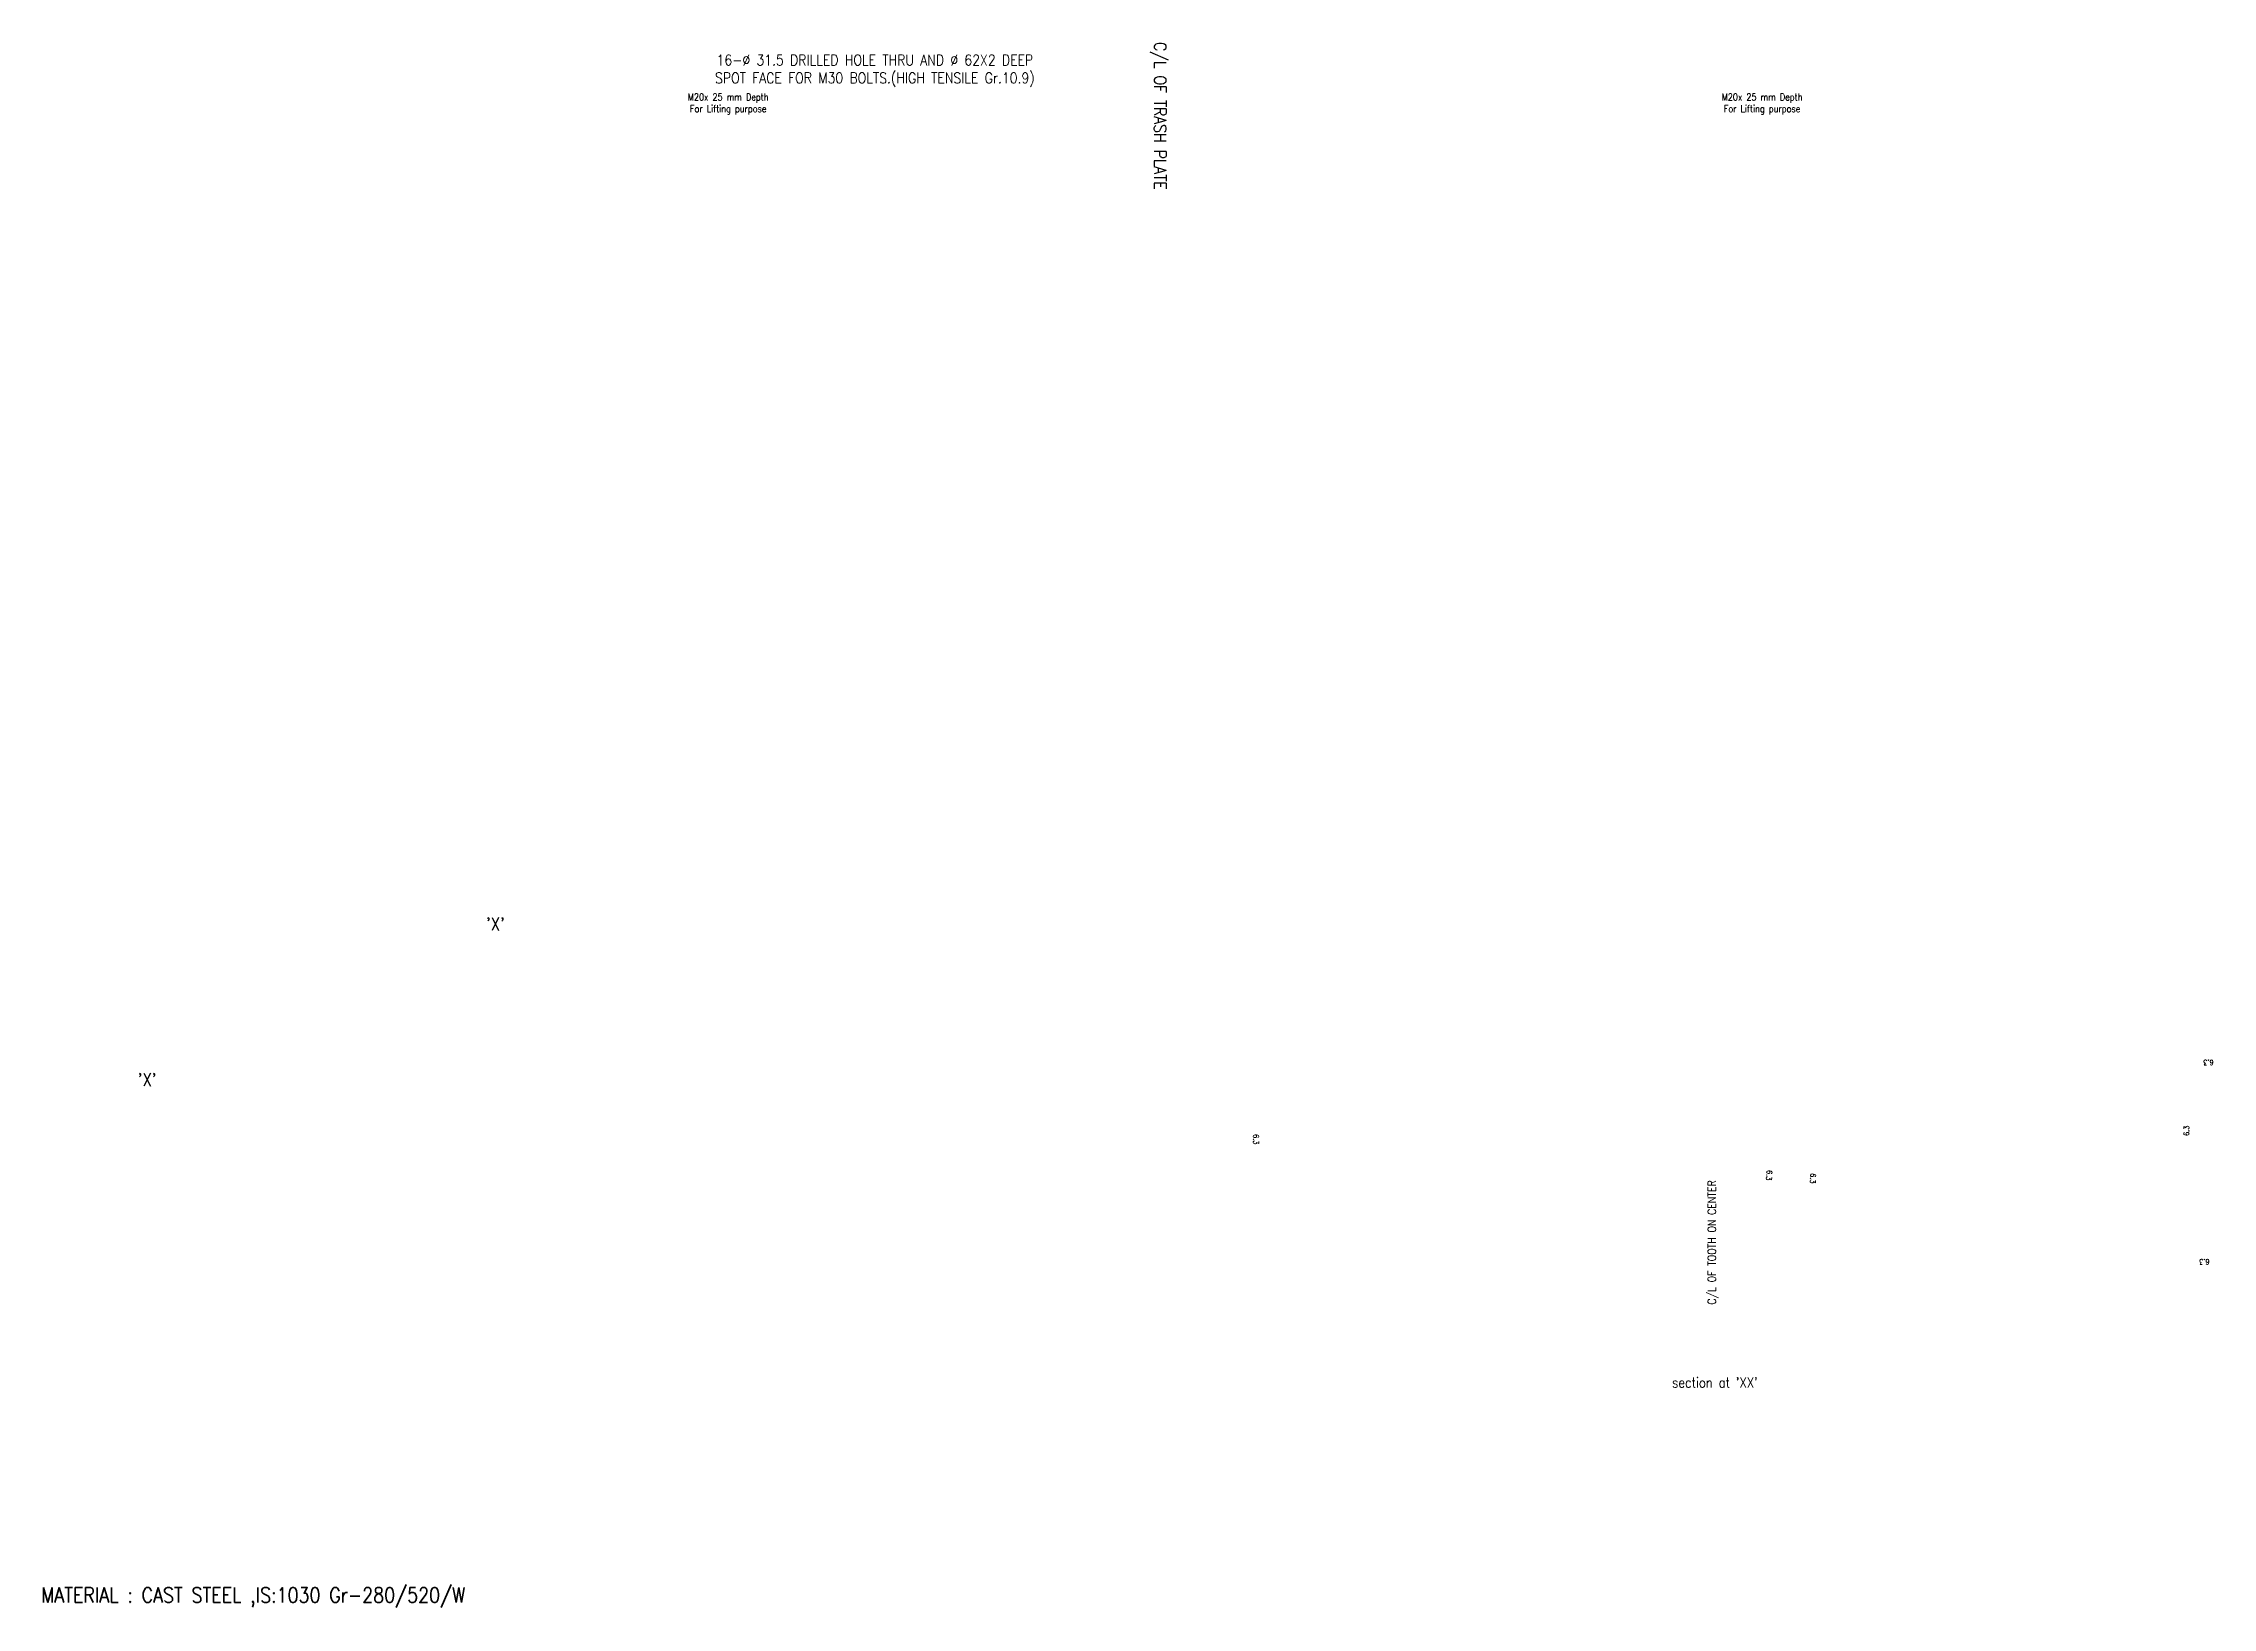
# Model space of a CAD drawing. Header units: millimetres. Extents: x 135002 to 160744, y 22203 to 27033.
# Drawn here: x 143764 to 144774, y 26304 to 27033 of the extents above; entities that cross this region are included whole.
import ezdxf

# ---------------------------------------------------------------- set-up
doc = ezdxf.new("R2010")
doc.units = ezdxf.units.MM
doc.header["$LTSCALE"] = 25
doc.linetypes.add('DASHED', pattern=[0.75, 0.5, -0.25])
doc.layers.get('0').update_dxf_attribs({"linetype": 'CONTINUOUS'})
doc.layers.add('dought line', color=6, linetype='DASHED', lineweight=15)
doc.layers.add('main', color=7, linetype='CONTINUOUS', lineweight=30)
doc.styles.get("Standard").update_dxf_attribs({"font": 'romans.shx', "width": 0.85, "bigfont": 'fls_ful.shx'})

msp = doc.modelspace()

# ---------------------------------------------------------------- texts
at = {"lineweight": -3, "attachment_point": 5}
for s, insert, char_height, rotation in [('C/L OF TRASH PLATE', (144283.063, 26999.491), 5.625, 270), ('C/L OF TRASH PLATE', (144283.063, 26999.491), 5.625, 270), ('C/L OF TOOTH ON CENTER', (144541.699, 26474.53), 3.75, 90), ('C/L OF TOOTH ON CENTER', (144541.699, 26474.53), 3.75, 90)]:
    msp.add_mtext(s, dxfattribs=dict(at, insert=insert, char_height=char_height, rotation=rotation))
at = {"char_height": 3.25, "attachment_point": 5}
for insert in [(144082.67, 27005.014), (144082.67, 27005.014), (144564.506, 27005.014), (144564.506, 27005.014)]:
    msp.add_mtext('M20x 25 mm Depth \\PFor Lifting purpose', dxfattribs=dict(at, insert=insert))
at = {"color": 4, "attachment_point": 5}
for s, insert, char_height in [("\\A1;section at 'XX'", (144542.547, 26409.298), 4.68), ('\\A1;MATERIAL : CAST STEEL ,IS:1030 Gr-280/520/W', (143861.328, 26309.07), 7.02)]:
    msp.add_mtext(s, dxfattribs=dict(at, insert=insert, char_height=char_height))
at = {"layer": 'dought line', "color": 4, "ltscale": 0.6, "char_height": 6, "attachment_point": 5}
for insert in [(143974.153, 26622.972), (143811.847, 26550.407)]:
    msp.add_mtext("\\A1;'X'", dxfattribs=dict(at, insert=insert))
at = {"layer": 'main', "insert": (144151.023, 27020.544), "char_height": 5, "attachment_point": 5}
msp.add_mtext('16-%%C 31.5 DRILLED HOLE THRU AND %%C 62X2 DEEP\\PSPOT FACE FOR M30 BOLTS.(HIGH TENSILE Gr.10.9)', dxfattribs=at)
at = {"layer": 'main', "char_height": 2.5, "attachment_point": 5}
for insert, rotation in [((144772.553, 26558.394), 180), ((144762.256, 26526.578), 90), ((144328.645, 26522.616), 270), ((144328.645, 26522.616), 270), ((144567.799, 26505.856), 266.499026), ((144567.799, 26505.856), 266.499026), ((144588.197, 26504.416), 266.499026), ((144588.197, 26504.416), 266.499026), ((144770.628, 26465.504), 180)]:
    msp.add_mtext('6.3', dxfattribs=dict(at, insert=insert, rotation=rotation))

doc.saveas('drawing.dxf')
